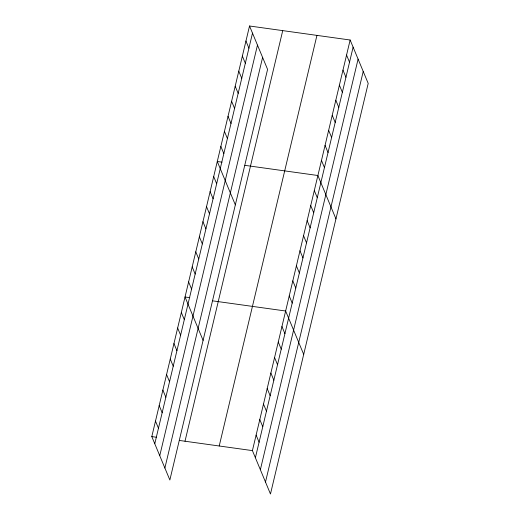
<?xml version="1.0" encoding="UTF-8"?>
<svg xmlns="http://www.w3.org/2000/svg" width="520" height="520" viewBox="0 0 520 520"><rect width="100%" height="100%" fill="white"/><g stroke="black" fill="none" stroke-linecap="round" stroke-linejoin="round"><path stroke-width="0.78" d="M249.529 26L267.586 69.388L169.858 479.993L151.801 436.605L249.529 26L350.142 40.008L368.199 83.395L270.471 494L252.415 450.613L350.142 40.008M154.772 443.749L252.499 33.144M159.751 455.709L257.478 45.104M164.879 468.032L262.606 57.427M185.003 441.226L282.731 30.622M219.213 445.991L316.94 35.386M255.385 457.756L353.113 47.151M260.364 469.716L358.091 59.111M265.493 482.04L363.22 71.435M222.02 162.162L217.275 161.499L235.339 204.886M244.946 165.353L317.889 175.506L335.953 218.894M189.768 297.661L185.029 296.998L203.086 340.385M212.693 300.853L285.642 311.006L303.7 354.393M151.801 436.605L156.54 437.268M179.465 440.459L252.415 450.613M346.56 55.061L349.531 62.205M342.973 70.116L345.95 77.259M339.391 85.176L342.362 92.32M335.81 100.23L338.78 107.374M332.221 115.284L335.199 122.427M328.64 130.338L331.617 137.482M325.058 145.399L328.029 152.535M321.477 160.453L324.447 167.596M314.308 190.561L317.278 197.704M245.947 41.054L248.917 48.198M310.726 205.621L313.697 212.758M242.359 56.108L245.336 63.252M307.138 220.675L310.115 227.819M238.778 71.168L241.748 78.312M303.557 235.729L306.527 242.873M235.196 86.223L238.167 93.366M299.975 250.783L302.945 257.927M231.608 101.276L234.585 108.42M296.387 265.837L299.364 272.981M228.026 116.331L230.997 123.474M292.806 280.897L295.783 288.041M224.445 131.391L227.416 138.528M289.224 295.952L292.195 303.095M220.857 146.445L223.834 153.589M281.95 326.521L284.921 333.658M213.694 176.553L216.665 183.697M278.258 342.03L281.229 349.174M210.113 191.614L213.083 198.75M274.567 357.539L277.537 364.683M206.525 206.667L209.502 213.811M270.875 373.054L273.845 380.198M202.943 221.722L205.914 228.865M267.183 388.563L270.153 395.707M199.362 236.775L202.332 243.919M263.49 404.079L266.461 411.223M195.774 251.83L198.75 258.973M259.798 419.588L262.769 426.731M192.192 266.89L195.169 274.034M256.106 435.103L259.077 442.24M188.611 281.944L191.581 289.088M181.337 312.514L184.308 319.651M177.645 328.022L180.615 335.166M173.953 343.531L176.924 350.675M170.261 359.047L173.232 366.191M166.569 374.556L169.54 381.7M162.877 390.072L165.847 397.215M159.185 405.581L162.156 412.724M155.493 421.096L158.464 428.233"/></g></svg>
